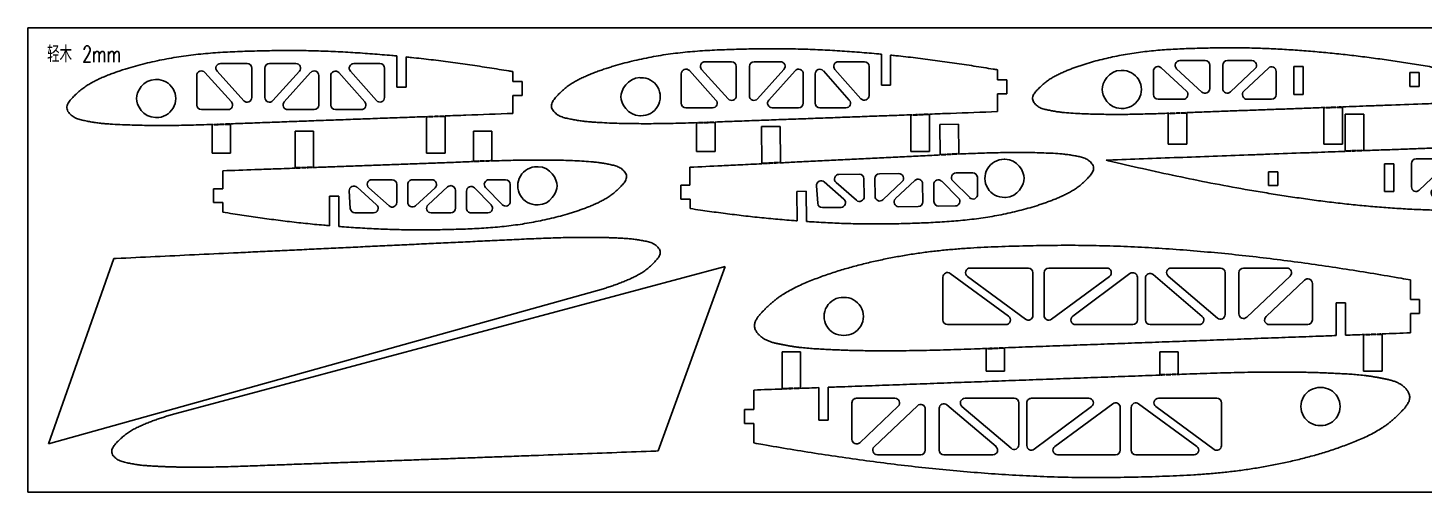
# Model space of a CAD drawing. Header units: millimetres. Extents: x -37 to 963, y -161 to -61.
# Drawn here: x -36.6 to 264.2, y -161.4 to -61.4 of the extents above; entities that cross this region are included whole.
import ezdxf

# ---------------------------------------------------------------- set-up
doc = ezdxf.new("R2010")
doc.units = ezdxf.units.MM
doc.layers.add('SLD-0', color=7, linetype='Continuous')
doc.styles.add('SLDTEXTSTYLE0', font='TXT', dxfattribs={"width": 0.7, "bigfont": 'bigfont'})

# ---------------------------------------------------------------- blocks, each defined once
blk = doc.blocks.new('main_wing_第八块翼肋')
at = {"color": 7, "linetype": 'Continuous', "lineweight": 25}
for p, q in [((33.11, 19.32), (38.84, 19.32)), ((39.84, 18.32), (39.84, 11.98)), ((42.67, 11.99), (42.67, 18.32)), ((43.67, 19.32), (49.36, 19.32)), ((61.85, 19.32), (67.45, 19.32)), ((68.45, 18.32), (68.45, 12.01)), ((71.11, 14.23), (71.11, 20.94)), ((73.11, 20.74), (73.11, 14.23)), ((27.99, 10.38), (27.99, 16.72)), ((29.73, 17.39), (35.46, 11.05)), ((38.1, 11.31), (32.37, 17.65)), ((50.1, 17.65), (44.41, 11.32)), ((46.84, 11.05), (52.53, 17.38)), ((54.28, 16.71), (54.28, 10.38)), ((56.85, 10.38), (56.85, 16.69)), ((58.6, 17.35), (64.2, 11.04)), ((66.71, 11.35), (61.1, 17.65)), ((96.11, 15.42), (96.11, 17.57)), ((98.11, 15.42), (96.11, 15.42)), ((98.11, 12.42), (98.11, 15.42)), ((73.11, 14.23), (71.11, 14.23)), ((96.11, 12.42), (98.11, 12.42)), ((96.11, 8.56), (96.11, 12.42)), ((34.72, 9.38), (28.99, 9.38)), ((53.28, 9.38), (47.59, 9.38)), ((63.45, 9.38), (57.85, 9.38)), ((31.28, 6.09), (31.28, 0)), ((31.48, 6.09), (31.28, 6.09)), ((31.48, 6.19), (31.48, 6.09)), ((31.68, 6.09), (31.68, 6.19)), ((32.68, 6.13), (31.68, 6.09)), ((32.68, 6.23), (32.68, 6.13)), ((32.88, 6.13), (32.88, 6.23)), ((33.88, 6.17), (32.88, 6.13)), ((33.88, 6.27), (33.88, 6.17)), ((34.08, 6.18), (34.08, 6.28)), ((35.08, 6.21), (34.08, 6.18)), ((35.08, 6.31), (35.08, 6.21)), ((35.28, 0), (35.28, 6.32)), ((77.49, 7.78), (77.69, 7.79)), ((77.49, 0), (77.49, 7.78)), ((77.69, 7.79), (77.69, 7.88)), ((77.89, 7.89), (77.89, 7.8)), ((77.89, 7.8), (78.89, 7.83)), ((78.89, 7.83), (78.89, 7.93)), ((79.09, 7.93), (79.09, 7.84)), ((79.09, 7.84), (80.09, 7.88)), ((80.09, 7.88), (80.09, 7.97)), ((80.29, 7.98), (80.29, 7.88)), ((80.29, 7.88), (81.29, 7.92)), ((81.29, 7.92), (81.29, 8.01)), ((81.49, 8.02), (81.49, 0)), ((31.28, 0), (35.28, 0)), ((81.49, 0), (77.49, 0))]:
    blk.add_line(p, q, dxfattribs=at)
for centre, radius, start, end in [((33.11, 18.32), 1, 90, 222.0995), ((38.84, 18.32), 1, 0, 90), ((43.67, 18.32), 1, 90, 180), ((49.36, 18.32), 1, 318.061, 90), ((61.85, 18.32), 1, 90, 221.6155), ((67.45, 18.32), 1, 0, 90), ((19.36, 11.78), 4.1, 268.1337, 91.8663), ((28.99, 16.72), 1, 42.0995, 180), ((53.28, 16.71), 1, 0, 138.061), ((57.85, 16.69), 1, 41.6155, 180), ((28.99, 10.38), 1, 180, 270), ((34.72, 10.38), 1, 270, 42.0995), ((38.84, 11.98), 1, 222.0995, 0), ((43.67, 11.99), 1, 180, 318.061), ((47.59, 10.38), 1, 138.061, 270), ((53.28, 10.38), 1, 270, 0), ((57.85, 10.38), 1, 180, 270), ((63.45, 10.38), 1, 270, 41.6155), ((67.45, 12.01), 1, 221.6155, 0)]:
    blk.add_arc(centre, radius, start, end, dxfattribs=at)
for points, knots in [([(31.48, 6.19), (30.62, 6.16), (29.05, 6.11), (26.78, 6.05), (24.66, 6), (22.55, 5.97), (20.43, 5.96), (18.31, 5.97), (16.2, 6), (14.08, 6.05), (11.97, 6.13), (10.21, 6.22), (8.8, 6.31), (7.74, 6.4), (6.69, 6.51), (5.64, 6.66), (4.6, 6.86), (3.57, 7.06), (2.53, 7.3), (1.71, 7.63), (1.12, 8.03), (0.72, 8.37), (0.37, 8.77), (0.09, 9.22), (-0.04, 9.74), (0.04, 10.28), (0.26, 10.76), (0.56, 11.2), (0.89, 11.61), (1.25, 12), (1.63, 12.37), (2, 12.75), (2.39, 13.11), (2.79, 13.46), (3.2, 13.79), (3.76, 14.21), (4.5, 14.7), (5.41, 15.23), (6.35, 15.72), (7.31, 16.17), (8.29, 16.58), (9.27, 16.97), (10.26, 17.34), (11.26, 17.69), (12.27, 18.02), (13.61, 18.44), (15.31, 18.92), (17.36, 19.44), (19.43, 19.91), (21.5, 20.32), (23.59, 20.69), (25.68, 21), (27.78, 21.26), (29.89, 21.47), (32.7, 21.69), (36.22, 21.88), (40.45, 22.02), (44.69, 22.11), (48.92, 22.13), (53.15, 22.07), (57.38, 21.92), (61.61, 21.7), (65.83, 21.4), (69, 21.13), (70.76, 20.97), (71.11, 20.94)], [0.3745824, 0.3745824, 0.3745824, 0.3745824, 0.3841115, 0.3919075, 0.3997036, 0.4074996, 0.4152957, 0.4230917, 0.4308878, 0.4386839, 0.4464799, 0.454276, 0.458174, 0.462072, 0.4659701, 0.4698681, 0.4737661, 0.4776641, 0.4815622, 0.4854602, 0.4874092, 0.4893582, 0.4913072, 0.4932563, 0.4952053, 0.4971543, 0.4991033, 0.5010523, 0.5030013, 0.5049503, 0.5068994, 0.5088484, 0.5107974, 0.5127464, 0.5146954, 0.5166444, 0.5205425, 0.5244405, 0.5283385, 0.5322365, 0.5361346, 0.5400326, 0.5439306, 0.5478287, 0.5517267, 0.5556247, 0.5634208, 0.5712168, 0.5790129, 0.5868089, 0.594605, 0.6024011, 0.6101971, 0.6179932, 0.6257892, 0.6413814, 0.6569735, 0.6725656, 0.6881577, 0.7037498, 0.7193419, 0.734934, 0.7505262, 0.7661183, 0.7700485, 0.7700485, 0.7700485, 0.7700485]), ([(73.11, 20.74), (73.49, 20.7), (75.28, 20.51), (78.47, 20.16), (82.67, 19.62), (86.86, 19.03), (91.04, 18.4), (94.13, 17.9), (95.81, 17.62), (96.11, 17.57)], [0.77745144, 0.77745144, 0.77745144, 0.77745144, 0.78171039, 0.7973025, 0.81289462, 0.82848673, 0.84407885, 0.85967096, 0.86299105, 0.86299105, 0.86299105, 0.86299105]), ([(19.09, 7.68), (16.36, 7.68), (14.99, 10.41), (14.99, 13.14), (16.36, 15.88), (19.09, 15.88)], [0, 0, 0, 0, 0.5, 0.5, 1, 1, 1, 1]), ([(77.69, 7.88), (76.23, 7.83), (73.36, 7.72), (69.08, 7.57), (64.85, 7.41), (60.62, 7.26), (56.39, 7.1), (52.16, 6.95), (47.93, 6.79), (43.7, 6.64), (40.18, 6.51), (37.37, 6.4), (35.97, 6.35), (35.28, 6.32)], [0.2042523, 0.2042523, 0.2042523, 0.2042523, 0.2203942, 0.2359864, 0.2515785, 0.2671706, 0.2827627, 0.2983548, 0.3139469, 0.329539, 0.3451312, 0.3529272, 0.3605847, 0.3605847, 0.3605847, 0.3605847]), ([(96.11, 8.56), (92.74, 8.44), (87.87, 8.26), (82.99, 8.08), (81.49, 8.02)], [0.1363515, 0.1363515, 0.1363515, 0.1363515, 0.1736179, 0.19025453, 0.19025453, 0.19025453, 0.19025453])]:
    blk.add_open_spline(points, degree=3, knots=knots, dxfattribs=at)
for points in [[(19.09, 15.88), (19.14, 15.88), (19.18, 15.88), (19.23, 15.87)], [(19.23, 7.68), (19.18, 7.68), (19.14, 7.68), (19.09, 7.68)], [(32.68, 6.23), (32.35, 6.22), (32.01, 6.2), (31.68, 6.19)], [(33.88, 6.27), (33.55, 6.26), (33.21, 6.25), (32.88, 6.23)], [(35.08, 6.31), (34.75, 6.3), (34.41, 6.29), (34.08, 6.28)], [(78.89, 7.93), (78.56, 7.91), (78.22, 7.9), (77.89, 7.89)], [(80.09, 7.97), (79.76, 7.96), (79.42, 7.95), (79.09, 7.93)], [(81.29, 8.01), (80.95, 8), (80.62, 7.99), (80.29, 7.98)]]:
    blk.add_open_spline(points, degree=3, dxfattribs=at)
blk = doc.blocks.new('main_wing_第九块翼肋')
at = {"color": 7, "linetype": 'Continuous', "lineweight": 25}
for p, q in [((62.02, 14.05), (62.02, 20.55)), ((64.02, 20.39), (64.02, 14.05)), ((25.07, 11.48), (25.07, 15.16)), ((26.78, 15.85), (30.38, 12.18)), ((32.77, 12.23), (29.18, 15.91)), ((29.89, 17.61), (33.49, 17.61)), ((34.49, 16.61), (34.49, 12.93)), ((36.89, 12.75), (36.89, 16.61)), ((37.89, 17.61), (42.1, 17.61)), ((42.77, 15.87), (38.56, 12.01)), ((41.28, 12.22), (45.5, 16.07)), ((47.17, 15.34), (47.17, 11.48)), ((49.51, 11.48), (49.51, 15.37)), ((51.18, 16.12), (55.54, 12.22)), ((58.09, 12.09), (53.87, 15.86)), ((54.53, 17.61), (58.55, 17.61)), ((59.55, 16.66), (59.76, 12.89)), ((87.02, 17.46), (87.02, 15.42)), ((89.02, 15.42), (87.02, 15.42)), ((89.02, 12.42), (89.02, 15.42)), ((64.02, 14.05), (62.02, 14.05)), ((87.02, 12.42), (89.02, 12.42)), ((87.02, 12.42), (87.02, 8.56)), ((29.66, 10.48), (26.07, 10.48)), ((46.17, 10.48), (41.96, 10.48)), ((54.88, 10.48), (50.51, 10.48)), ((29.22, 6.34), (29.01, 6.33)), ((29.01, 6.33), (29.01, 0)), ((29.22, 6.44), (29.22, 6.34)), ((29.42, 6.34), (29.42, 6.44)), ((30.42, 6.38), (29.42, 6.34)), ((30.42, 6.48), (30.42, 6.38)), ((30.62, 6.38), (30.62, 6.48)), ((31.61, 6.42), (30.62, 6.38)), ((31.61, 6.52), (31.61, 6.42)), ((31.81, 6.43), (31.81, 6.53)), ((32.81, 6.46), (31.81, 6.43)), ((32.81, 6.56), (32.81, 6.46)), ((33.01, 0), (33.01, 6.57)), ((67.45, 7.73), (67.65, 7.74)), ((67.45, 0), (67.45, 7.73)), ((67.65, 7.74), (67.65, 7.85)), ((67.85, 7.86), (67.85, 7.75)), ((67.85, 7.75), (68.85, 7.79)), ((68.85, 7.79), (68.85, 7.89)), ((69.05, 7.9), (69.05, 7.79)), ((69.05, 7.79), (70.05, 7.83)), ((70.05, 7.83), (70.05, 7.94)), ((70.25, 7.94), (70.25, 7.84)), ((70.25, 7.84), (71.25, 7.87)), ((71.25, 7.87), (71.25, 7.98)), ((71.45, 7.99), (71.45, 0)), ((29.01, 0), (33.01, 0)), ((71.45, 0), (67.45, 0))]:
    blk.add_line(p, q, dxfattribs=at)
for centre, radius, start, end in [((19.35, 11.78), 4.1, 268.1337, 91.8663), ((26.07, 15.16), 1, 44.3753, 180), ((29.89, 16.61), 1, 90, 224.3753), ((33.49, 16.61), 1, 360, 90), ((37.89, 16.61), 1, 90, 180), ((42.1, 16.61), 1, 312.4704, 90), ((46.17, 15.34), 1, 360, 132.4704), ((50.51, 15.37), 1, 48.2405, 180), ((54.53, 16.61), 1, 90, 228.2405), ((58.55, 16.61), 1, 3.2405, 90), ((29.66, 11.48), 1, 270, 44.3753), ((33.49, 12.93), 1, 224.3753, 0), ((37.89, 12.75), 1, 180, 312.4704), ((41.96, 11.48), 1, 132.4704, 270), ((54.88, 11.48), 1, 270, 48.2405), ((58.76, 12.83), 1, 228.2405, 3.2405), ((26.07, 11.48), 1, 180, 270), ((46.17, 11.48), 1, 270, 0), ((50.51, 11.48), 1, 180, 270)]:
    blk.add_arc(centre, radius, start, end, dxfattribs=at)
for points, knots in [([(29.22, 6.44), (28.45, 6.41), (27.03, 6.37), (24.94, 6.31), (22.97, 6.27), (21, 6.24), (19.03, 6.23), (17.06, 6.24), (15.08, 6.26), (13.11, 6.31), (11.14, 6.39), (9.17, 6.49), (7.53, 6.6), (6.23, 6.74), (5.25, 6.88), (4.28, 7.06), (3.31, 7.25), (2.35, 7.48), (1.59, 7.79), (1.04, 8.15), (0.66, 8.47), (0.33, 8.85), (0.08, 9.27), (-0.04, 9.76), (0.03, 10.25), (0.24, 10.7), (0.51, 11.12), (0.82, 11.5), (1.16, 11.86), (1.51, 12.21), (1.86, 12.55), (2.22, 12.89), (2.59, 13.21), (2.97, 13.52), (3.5, 13.92), (4.18, 14.37), (5.04, 14.87), (5.91, 15.32), (6.81, 15.74), (7.71, 16.13), (8.63, 16.49), (9.55, 16.83), (10.49, 17.16), (11.42, 17.47), (12.68, 17.86), (14.26, 18.31), (16.17, 18.79), (18.09, 19.22), (20.03, 19.61), (21.97, 19.95), (23.92, 20.24), (26.53, 20.56), (29.8, 20.85), (33.74, 21.07), (37.69, 21.2), (41.63, 21.28), (45.57, 21.3), (49.52, 21.24), (53.46, 21.1), (57.4, 20.89), (60.25, 20.69), (61.79, 20.57), (62.02, 20.55)], [0.3750134, 0.3750134, 0.3750134, 0.3750134, 0.3841115, 0.3919075, 0.3997036, 0.4074996, 0.4152957, 0.4230917, 0.4308878, 0.4386839, 0.4464799, 0.454276, 0.462072, 0.4659701, 0.4698681, 0.4737661, 0.4776641, 0.4815622, 0.4854602, 0.4874092, 0.4893582, 0.4913072, 0.4932563, 0.4952053, 0.4971543, 0.4991033, 0.5010523, 0.5030013, 0.5049503, 0.5068994, 0.5088484, 0.5107974, 0.5127464, 0.5146954, 0.5166444, 0.5205425, 0.5244405, 0.5283385, 0.5322365, 0.5361346, 0.5400326, 0.5439306, 0.5478287, 0.5517267, 0.5556247, 0.5634208, 0.5712168, 0.5790129, 0.5868089, 0.594605, 0.6024011, 0.6101971, 0.6257892, 0.6413814, 0.6569735, 0.6725656, 0.6881577, 0.7037498, 0.7193419, 0.734934, 0.7505262, 0.7532654, 0.7532654, 0.7532654, 0.7532654]), ([(64.02, 20.39), (64.44, 20.35), (66.16, 20.2), (69.19, 19.9), (73.11, 19.46), (77.02, 18.96), (80.93, 18.41), (84.26, 17.91), (86.29, 17.58), (87.02, 17.46)], [0.76119932, 0.76119932, 0.76119932, 0.76119932, 0.76611827, 0.78171039, 0.7973025, 0.81289462, 0.82848673, 0.84407885, 0.85287822, 0.85287822, 0.85287822, 0.85287822]), ([(19.08, 7.68), (16.35, 7.68), (14.98, 10.41), (14.98, 13.14), (16.35, 15.88), (19.08, 15.88)], [0, 0, 0, 0, 0.5, 0.5, 1, 1, 1, 1]), ([(67.65, 7.85), (66.56, 7.81), (64.14, 7.72), (60.42, 7.58), (56.48, 7.44), (52.54, 7.29), (48.59, 7.15), (44.65, 7.01), (40.71, 6.86), (37.43, 6.74), (34.86, 6.64), (33.61, 6.59), (33.01, 6.57)], [0.2229571, 0.2229571, 0.2229571, 0.2229571, 0.2359864, 0.2515785, 0.2671706, 0.2827627, 0.2983548, 0.3139469, 0.329539, 0.3451312, 0.3529272, 0.3599909, 0.3599909, 0.3599909, 0.3599909]), ([(87.02, 8.56), (84.72, 8.47), (81.11, 8.34), (75.92, 8.15), (73.03, 8.05), (71.45, 7.99)], [0.14633587, 0.14633587, 0.14633587, 0.14633587, 0.1736179, 0.18921001, 0.20793462, 0.20793462, 0.20793462, 0.20793462])]:
    blk.add_open_spline(points, degree=3, knots=knots, dxfattribs=at)
for points in [[(19.08, 15.88), (19.13, 15.88), (19.17, 15.88), (19.22, 15.87)], [(19.22, 7.68), (19.17, 7.68), (19.13, 7.68), (19.08, 7.68)], [(30.42, 6.48), (30.08, 6.47), (29.75, 6.45), (29.42, 6.44)], [(31.61, 6.52), (31.28, 6.51), (30.95, 6.5), (30.62, 6.48)], [(32.81, 6.56), (32.48, 6.55), (32.15, 6.54), (31.81, 6.53)], [(68.85, 7.89), (68.52, 7.88), (68.19, 7.87), (67.85, 7.86)], [(70.05, 7.94), (69.72, 7.92), (69.39, 7.91), (69.05, 7.9)], [(71.25, 7.98), (70.92, 7.97), (70.58, 7.96), (70.25, 7.94)]]:
    blk.add_open_spline(points, degree=3, dxfattribs=at)
blk = doc.blocks.new('main_wing_第十块翼肋')
at = {"color": 7, "linetype": 'Continuous', "lineweight": 25}
for p, q in [((26.01, 10.67), (26.01, 15.71)), ((33.15, 11.4), (27.68, 16.44)), ((31.02, 16.25), (36.48, 11.22)), ((37.16, 17.99), (31.7, 17.99)), ((38.16, 11.95), (38.16, 16.99)), ((40.97, 16.99), (40.97, 11.99)), ((47.26, 17.99), (41.97, 17.99)), ((42.66, 11.26), (47.95, 16.26)), ((50.79, 16.4), (45.5, 11.4)), ((52.48, 15.67), (52.48, 10.67)), ((56.26, 10.71), (56.26, 16.71)), ((58.26, 16.71), (56.26, 16.71)), ((58.26, 10.71), (58.26, 16.71)), ((81.26, 15.42), (81.26, 12.42)), ((83.26, 15.42), (81.26, 15.42)), ((83.26, 12.42), (83.26, 15.42)), ((81.26, 12.42), (83.26, 12.42)), ((27.01, 9.67), (32.47, 9.67)), ((46.19, 9.67), (51.48, 9.67)), ((58.26, 10.71), (56.26, 10.71)), ((117.74, 10.04), (118.26, 9.92)), ((118.26, 9.92), (117.74, 9.9)), ((29.42, 6.55), (29.22, 6.54)), ((29.22, 6.54), (29.22, 0)), ((29.42, 6.65), (29.42, 6.55)), ((29.62, 6.56), (29.62, 6.66)), ((30.62, 6.59), (29.62, 6.56)), ((30.62, 6.69), (30.62, 6.59)), ((30.82, 6.6), (30.82, 6.7)), ((31.82, 6.64), (30.82, 6.6)), ((31.82, 6.74), (31.82, 6.64)), ((32.02, 6.65), (32.02, 6.75)), ((33.02, 6.68), (32.02, 6.65)), ((33.02, 6.78), (33.02, 6.68)), ((33.22, 0), (33.22, 6.79)), ((62.75, 7.78), (62.95, 7.79)), ((62.75, 0), (62.75, 7.78)), ((62.95, 7.79), (62.95, 7.89)), ((63.15, 7.89), (63.15, 7.8)), ((63.15, 7.8), (64.15, 7.83)), ((64.15, 7.83), (64.15, 7.93)), ((64.35, 7.94), (64.35, 7.84)), ((64.35, 7.84), (65.35, 7.88)), ((65.35, 7.88), (65.35, 7.98)), ((65.55, 7.98), (65.55, 7.88)), ((65.55, 7.88), (66.55, 7.92)), ((66.55, 7.92), (66.55, 8.02)), ((66.75, 8.03), (66.75, 0)), ((29.22, 0), (33.22, 0)), ((66.75, 0), (62.75, 0))]:
    blk.add_line(p, q, dxfattribs=at)
for centre, radius, start, end in [((19.33, 11.78), 4.1, 268.1337, 91.8663), ((27.01, 15.71), 1, 47.3191, 180), ((31.7, 16.99), 1, 90, 227.3191), ((37.16, 16.99), 1, 0, 90), ((41.97, 16.99), 1, 90, 180), ((47.26, 16.99), 1, 313.3737, 90), ((51.48, 15.67), 1, 0, 133.3737), ((27.01, 10.67), 1, 180, 270), ((32.47, 10.67), 1, 270, 47.3191), ((37.16, 11.95), 1, 227.3191, 0), ((41.97, 11.99), 1, 180, 313.3737), ((46.19, 10.67), 1, 133.3737, 270), ((51.48, 10.67), 1, 270, 0)]:
    blk.add_arc(centre, radius, start, end, dxfattribs=at)
for points, knots in [([(29.42, 6.65), (28.79, 6.63), (27.53, 6.59), (25.65, 6.53), (23.77, 6.48), (21.89, 6.44), (20.01, 6.41), (18.13, 6.4), (16.25, 6.41), (14.37, 6.43), (12.49, 6.48), (10.61, 6.56), (8.73, 6.65), (7.16, 6.75), (5.92, 6.89), (4.99, 7.02), (4.06, 7.2), (3.14, 7.38), (2.22, 7.59), (1.49, 7.89), (0.97, 8.24), (0.61, 8.54), (0.3, 8.9), (0.05, 9.3), (-0.06, 9.76), (0.01, 10.24), (0.2, 10.67), (0.47, 11.06), (0.76, 11.42), (1.08, 11.77), (1.42, 12.1), (1.75, 12.43), (2.09, 12.75), (2.45, 13.06), (2.81, 13.36), (3.32, 13.73), (3.97, 14.17), (4.78, 14.64), (5.62, 15.07), (6.47, 15.47), (7.34, 15.84), (8.21, 16.18), (9.09, 16.51), (9.98, 16.82), (10.87, 17.12), (12.07, 17.49), (13.58, 17.92), (15.4, 18.38), (17.24, 18.79), (19.08, 19.16), (20.93, 19.49), (22.79, 19.76), (25.28, 20.07), (28.4, 20.35), (32.16, 20.55), (35.92, 20.67), (39.68, 20.75), (43.44, 20.77), (47.2, 20.72), (50.96, 20.59), (54.72, 20.39), (58.47, 20.12), (62.22, 19.81), (65.96, 19.44), (69.7, 19.02), (73.43, 18.54), (77.16, 18.02), (80.88, 17.45), (84.59, 16.85), (89.53, 16.01), (95.7, 14.87), (103.07, 13.37), (110.42, 11.77), (115.3, 10.62), (117.74, 10.04)], [0.3684742, 0.3684742, 0.3684742, 0.3684742, 0.3763154, 0.3841115, 0.3919075, 0.3997036, 0.4074996, 0.4152957, 0.4230917, 0.4308878, 0.4386839, 0.4464799, 0.454276, 0.462072, 0.4659701, 0.4698681, 0.4737661, 0.4776641, 0.4815622, 0.4854602, 0.4874092, 0.4893582, 0.4913072, 0.4932563, 0.4952053, 0.4971543, 0.4991033, 0.5010523, 0.5030013, 0.5049503, 0.5068994, 0.5088484, 0.5107974, 0.5127464, 0.5146954, 0.5166444, 0.5205425, 0.5244405, 0.5283385, 0.5322365, 0.5361346, 0.5400326, 0.5439306, 0.5478287, 0.5517267, 0.5556247, 0.5634208, 0.5712168, 0.5790129, 0.5868089, 0.594605, 0.6024011, 0.6101971, 0.6257892, 0.6413814, 0.6569735, 0.6725656, 0.6881577, 0.7037498, 0.7193419, 0.734934, 0.7505262, 0.7661183, 0.7817104, 0.7973025, 0.8128946, 0.8284867, 0.8440788, 0.859671, 0.8752631, 0.9064473, 0.9376315, 0.9688158, 1, 1, 1, 1]), ([(19.06, 7.68), (16.33, 7.68), (14.96, 10.41), (14.96, 13.14), (16.33, 15.88), (19.06, 15.88)], [0, 0, 0, 0, 0.5, 0.5, 1, 1, 1, 1]), ([(117.74, 9.9), (115.24, 9.81), (110.23, 9.62), (100.2, 9.26), (91.43, 8.93), (82.66, 8.61), (77.65, 8.43), (71.93, 8.22), (68.71, 8.1), (66.75, 8.03)], [0.0021046, 0.0021046, 0.0021046, 0.0021046, 0.0332889, 0.0644731, 0.1268416, 0.1424337, 0.1736179, 0.18921, 0.2136349, 0.2136349, 0.2136349, 0.2136349]), ([(62.95, 7.89), (62.42, 7.87), (60.64, 7.8), (57.6, 7.69), (53.84, 7.55), (50.08, 7.41), (46.32, 7.28), (42.57, 7.14), (38.81, 7), (35.69, 6.89), (33.83, 6.82), (33.22, 6.79)], [0.2293866, 0.2293866, 0.2293866, 0.2293866, 0.2359864, 0.2515785, 0.2671706, 0.2827627, 0.2983548, 0.3139469, 0.329539, 0.3451312, 0.3527226, 0.3527226, 0.3527226, 0.3527226])]:
    blk.add_open_spline(points, degree=3, knots=knots, dxfattribs=at)
for points in [[(19.06, 15.88), (19.11, 15.88), (19.15, 15.88), (19.2, 15.87)], [(19.2, 7.68), (19.15, 7.68), (19.11, 7.68), (19.06, 7.68)], [(30.62, 6.69), (30.29, 6.68), (29.95, 6.67), (29.62, 6.66)], [(31.82, 6.74), (31.49, 6.73), (31.15, 6.71), (30.82, 6.7)], [(33.02, 6.78), (32.68, 6.77), (32.35, 6.76), (32.02, 6.75)], [(64.15, 7.93), (63.82, 7.92), (63.48, 7.91), (63.15, 7.89)], [(65.35, 7.98), (65.02, 7.96), (64.68, 7.95), (64.35, 7.94)], [(66.55, 8.02), (66.22, 8.01), (65.88, 7.99), (65.55, 7.98)]]:
    blk.add_open_spline(points, degree=3, dxfattribs=at)
blk = doc.blocks.new('main_wing_平面版小翼_可以是木板')
at = {"color": 7, "linetype": 'Continuous', "lineweight": 25}
for p, q in [((132.15, 43.25), (13.51, 11.46)), ((117.68, 3.49), (132.15, 43.25)), ((117.17, 3.47), (117.68, 3.49))]:
    blk.add_line(p, q, dxfattribs=at)
blk.add_open_spline([(13.51, 11.46), (13.17, 11.37), (12.5, 11.19), (11.49, 10.89), (10.48, 10.57), (9.48, 10.23), (8.49, 9.87), (7.51, 9.49), (6.54, 9.09), (5.58, 8.65), (4.64, 8.16), (3.89, 7.72), (3.3, 7.33), (2.87, 7.02), (2.46, 6.69), (2.06, 6.35), (1.68, 5.99), (1.3, 5.62), (0.93, 5.24), (0.58, 4.85), (0.26, 4.43), (0.01, 3.97), (-0.13, 3.45), (-0.03, 2.92), (0.24, 2.46), (0.6, 2.07), (1.01, 1.74), (1.46, 1.47), (1.95, 1.26), (2.62, 1.06), (3.48, 0.88), (4.52, 0.68), (5.56, 0.51), (6.6, 0.39), (7.65, 0.3), (8.71, 0.24), (9.76, 0.18), (10.81, 0.13), (11.86, 0.09), (12.92, 0.06), (14.32, 0.02), (16.08, 0), (18.18, -0.01), (20.29, 0.01), (22.4, 0.04), (24.51, 0.09), (26.61, 0.15), (28.72, 0.22), (30.82, 0.3), (32.93, 0.38), (35.04, 0.46), (37.14, 0.54), (39.25, 0.61), (42.06, 0.72), (45.57, 0.84), (49.78, 1), (53.99, 1.15), (58.2, 1.31), (62.41, 1.46), (66.63, 1.62), (70.84, 1.77), (75.05, 1.93), (79.26, 2.08), (83.47, 2.24), (87.68, 2.39), (93.3, 2.6), (100.32, 2.85), (108.74, 3.16), (114.36, 3.37), (117.17, 3.47)], degree=3, knots=[0.475675, 0.475675, 0.475675, 0.475675, 0.4797559, 0.4838367, 0.4879175, 0.4919984, 0.4960792, 0.50016, 0.5042409, 0.5083217, 0.5124025, 0.5164834, 0.5185238, 0.5205642, 0.5226046, 0.524645, 0.5266854, 0.5287258, 0.5307663, 0.5328067, 0.5348471, 0.5368875, 0.5389279, 0.5409683, 0.5430088, 0.5450492, 0.5470896, 0.54913, 0.5511704, 0.5532108, 0.5572917, 0.5613725, 0.5654533, 0.5695342, 0.573615, 0.5776958, 0.5817767, 0.5858575, 0.5899383, 0.5940191, 0.5981, 0.6062616, 0.6144233, 0.622585, 0.6307466, 0.6389083, 0.6470699, 0.6552316, 0.6633933, 0.6715549, 0.6797166, 0.6878783, 0.6960399, 0.7042016, 0.7205249, 0.7368482, 0.7531716, 0.7694949, 0.7858182, 0.8021415, 0.8184649, 0.8347882, 0.8511115, 0.8674348, 0.8837581, 0.9000815, 0.9327281, 0.9653748, 0.9980214, 0.9980214, 0.9980214, 0.9980214], dxfattribs=at)
blk = doc.blocks.new('main_wing_第一块翼肋')
at = {"color": 7, "linetype": 'Continuous', "lineweight": 25}
for p, q in [((59.01, 22.19), (46.46, 22.19)), ((60.01, 11.98), (60.01, 21.19)), ((62.4, 11.98), (62.4, 21.19)), ((63.4, 22.19), (75.88, 22.19)), ((100.4, 22.19), (89.81, 22.19)), ((101.4, 12.17), (101.4, 21.19)), ((104.39, 21.19), (104.39, 12.33)), ((114.73, 22.19), (105.39, 22.19)), ((40.59, 11), (40.59, 20.22)), ((42.18, 21.02), (54.73, 11.81)), ((45.87, 20.39), (58.42, 11.17)), ((76.47, 20.39), (64, 11.18)), ((68.58, 11.8), (80.91, 21)), ((82.51, 20.2), (82.51, 11)), ((84.25, 20.03), (84.25, 11)), ((96.49, 11.76), (85.9, 20.79)), ((89.16, 20.43), (99.75, 11.4)), ((106.08, 11.6), (115.42, 20.47)), ((118.52, 19.58), (110.24, 11.73)), ((120.21, 11), (120.21, 18.86)), ((141.33, 19.63), (141.33, 15.42)), ((143.33, 15.42), (141.33, 15.42)), ((143.33, 12.42), (143.33, 15.42)), ((125.33, 14.71), (127.33, 14.71)), ((125.33, 7.64), (125.33, 14.71)), ((127.33, 7.71), (127.33, 14.71)), ((141.33, 12.42), (143.33, 12.42)), ((141.33, 12.42), (141.33, 8.23)), ((54.13, 10), (41.59, 10)), ((69.18, 10), (81.51, 10)), ((85.25, 10), (95.84, 10)), ((110.93, 10), (119.21, 10)), ((131.48, 7.77), (131.27, 7.76)), ((131.27, 7.76), (131.27, 0)), ((131.48, 7.87), (131.48, 7.77)), ((131.68, 7.77), (131.68, 7.87)), ((132.68, 7.81), (131.68, 7.77)), ((132.68, 7.91), (132.68, 7.81)), ((132.88, 7.82), (132.88, 7.92)), ((133.88, 7.86), (132.88, 7.82)), ((133.88, 7.96), (133.88, 7.86)), ((134.08, 7.86), (134.08, 7.96)), ((135.07, 7.9), (134.08, 7.86)), ((135.07, 8), (135.07, 7.9)), ((135.27, 0), (135.27, 8.01)), ((50.1, 4.77), (49.89, 4.76)), ((49.89, 0), (49.89, 4.76)), ((50.1, 4.87), (50.1, 4.77)), ((50.3, 4.78), (50.3, 4.88)), ((51.29, 4.82), (50.3, 4.78)), ((51.29, 4.82), (51.29, 4.92)), ((51.49, 4.82), (51.49, 4.92)), ((52.49, 4.86), (51.49, 4.82)), ((52.49, 4.86), (52.49, 4.96)), ((52.69, 4.87), (52.69, 4.97)), ((53.69, 4.91), (52.69, 4.87)), ((53.69, 4.91), (53.69, 5.01)), ((53.89, 0), (53.89, 5.01)), ((49.89, 0), (53.89, 0)), ((131.27, 0), (135.27, 0))]:
    blk.add_line(p, q, dxfattribs=at)
for centre, radius, start, end in [((41.59, 20.22), 1, 53.7016, 180), ((46.46, 21.19), 1, 90, 233.7016), ((59.01, 21.19), 1, 0, 90), ((63.4, 21.19), 1, 90, 180), ((75.88, 21.19), 1, 306.4398, 90), ((81.51, 20.2), 1, 0, 126.7254), ((89.81, 21.19), 1, 90, 229.5731), ((100.4, 21.19), 1, 0, 90), ((105.39, 21.19), 1, 90, 180), ((114.73, 21.19), 1, 313.503, 90), ((85.25, 20.03), 1, 49.5731, 180), ((119.21, 18.86), 1, 360, 133.503), ((19.1, 11.78), 4.1, 88.1337, 271.8663), ((19.36, 11.78), 4.1, 268.1337, 91.8663), ((100.4, 12.17), 1, 229.5731, 0), ((105.39, 12.33), 1, 180, 313.503), ((41.59, 11), 1, 180, 270), ((54.13, 11), 1, 270, 53.7016), ((59.01, 11.98), 1, 233.7016, 0), ((63.4, 11.98), 1, 180, 306.4398), ((69.18, 11), 1, 126.7254, 270), ((81.51, 11), 1, 270, 0), ((85.25, 11), 1, 180, 270), ((95.84, 11), 1, 270, 49.5731), ((110.93, 11), 1, 133.503, 270), ((119.21, 11), 1, 270, 0)]:
    blk.add_arc(centre, radius, start, end, dxfattribs=at)
for points, knots in [([(141.33, 19.63), (140.68, 19.75), (138.05, 20.21), (133.44, 21), (127.5, 21.95), (121.54, 22.85), (115.58, 23.67), (109.61, 24.42), (103.62, 25.09), (97.63, 25.66), (91.63, 26.16), (85.62, 26.56), (79.61, 26.86), (73.59, 27.05), (68.57, 27.1), (64.56, 27.08), (61.55, 27.04), (58.54, 26.98), (55.53, 26.9), (52.52, 26.8), (49.51, 26.67), (46.51, 26.51), (43.51, 26.29), (40.51, 26.02), (37.52, 25.69), (34.53, 25.28), (31.56, 24.79), (28.6, 24.23), (25.66, 23.61), (23.22, 23.02), (21.28, 22.51), (19.83, 22.1), (18.39, 21.67), (16.95, 21.22), (15.53, 20.74), (14.11, 20.23), (12.7, 19.71), (11.3, 19.14), (9.92, 18.54), (8.56, 17.89), (7.24, 17.18), (6.16, 16.53), (5.33, 15.97), (4.72, 15.53), (4.13, 15.07), (3.56, 14.58), (3, 14.07), (2.46, 13.54), (1.93, 13.01), (1.41, 12.47), (1, 11.99), (0.7, 11.59), (0.49, 11.28), (0.31, 10.95), (0.15, 10.6), (0.04, 10.24), (0.01, 10), (0, 9.87)], [0.2430262, 0.2430262, 0.2430262, 0.2430262, 0.2532647, 0.2843787, 0.3154927, 0.3466066, 0.3777206, 0.4088346, 0.4399486, 0.4710625, 0.5021765, 0.5332905, 0.5644044, 0.5955184, 0.6266324, 0.6421894, 0.6577463, 0.6733033, 0.6888603, 0.7044173, 0.7199743, 0.7355313, 0.7510882, 0.7666452, 0.7822022, 0.7977592, 0.8133162, 0.8288732, 0.8444302, 0.8599871, 0.8677656, 0.8755441, 0.8833226, 0.8911011, 0.8988796, 0.9066581, 0.9144366, 0.9222151, 0.9299936, 0.9377721, 0.9455506, 0.953329, 0.9572183, 0.9611075, 0.9649968, 0.968886, 0.9727753, 0.9766645, 0.9805538, 0.984443, 0.9883323, 0.9902769, 0.9922215, 0.9941661, 0.9961108, 0.9980554, 1, 1, 1, 1]), ([(0, 9.87), (-0.01, 9.62), (0.06, 9.13), (0.4, 8.47), (0.86, 7.89), (1.41, 7.39), (2, 6.96), (2.65, 6.61), (3.34, 6.34), (4.04, 6.12), (4.76, 5.95), (5.48, 5.81), (6.21, 5.66), (6.93, 5.52), (7.65, 5.39), (8.38, 5.27), (9.11, 5.17), (10.08, 5.05), (11.31, 4.93), (12.78, 4.81), (14.25, 4.73), (15.72, 4.65), (17.19, 4.58), (18.66, 4.52), (20.13, 4.47), (21.61, 4.43), (23.08, 4.4), (25.04, 4.37), (27.5, 4.35), (30.45, 4.36), (33.39, 4.39), (36.34, 4.44), (39.28, 4.51), (42.23, 4.6), (45.17, 4.69), (47.8, 4.79), (49.44, 4.85), (50.1, 4.87)], [0, 0, 0, 0, 0.0038897, 0.0077793, 0.011669, 0.0155587, 0.0194483, 0.023338, 0.0272277, 0.0311173, 0.035007, 0.0388966, 0.0427863, 0.046676, 0.0505656, 0.0544553, 0.058345, 0.0622346, 0.070014, 0.0777933, 0.0855726, 0.093352, 0.1011313, 0.1089106, 0.1166899, 0.1244693, 0.1322486, 0.1400279, 0.1555866, 0.1711452, 0.1867039, 0.2022626, 0.2178212, 0.2333799, 0.2489385, 0.2644972, 0.274944, 0.274944, 0.274944, 0.274944]), ([(53.89, 5.01), (53.93, 5.02), (54.95, 5.06), (56.95, 5.13), (59.9, 5.24), (62.84, 5.35), (66.77, 5.49), (70.69, 5.64), (75.6, 5.81), (80.51, 5.99), (86.4, 6.21), (92.29, 6.43), (98.17, 6.64), (104.06, 6.86), (109.95, 7.08), (115.84, 7.29), (120.97, 7.48), (124.13, 7.6), (125.33, 7.64)], [0.2950112, 0.2950112, 0.2950112, 0.2950112, 0.2956145, 0.3111732, 0.3267318, 0.3422905, 0.3578491, 0.3889665, 0.4045251, 0.4356424, 0.4667598, 0.4978771, 0.5289944, 0.5601117, 0.591229, 0.6223463, 0.6534637, 0.6724631, 0.6724631, 0.6724631, 0.6724631])]:
    blk.add_open_spline(points, degree=3, knots=knots, dxfattribs=at)
for points in [[(127.33, 7.71), (128.71, 7.77), (130.09, 7.82), (131.48, 7.87)], [(131.68, 7.87), (132.01, 7.89), (132.34, 7.9), (132.68, 7.91)], [(132.88, 7.92), (133.21, 7.93), (133.54, 7.94), (133.88, 7.96)], [(134.08, 7.96), (134.41, 7.97), (134.74, 7.99), (135.07, 8)], [(135.27, 8.01), (137.29, 8.08), (139.31, 8.15), (141.33, 8.23)], [(50.3, 4.88), (50.63, 4.89), (50.96, 4.9), (51.29, 4.92)], [(51.49, 4.92), (51.83, 4.94), (52.16, 4.95), (52.49, 4.96)], [(52.69, 4.97), (53.03, 4.98), (53.36, 4.99), (53.69, 5.01)]]:
    blk.add_open_spline(points, degree=3, dxfattribs=at)

msp = doc.modelspace()

# ---------------------------------------------------------------- linework, layer by layer
at = {"layer": 'SLD-0'}
for p, q in [((-36.64, -161.37), (-36.64, -61.37)), ((-36.64, -61.37), (963.36, -61.37)), ((-36.64, -161.37), (963.36, -161.37))]:
    msp.add_line(p, q, dxfattribs=at)

# ---------------------------------------------------------------- block references
at = {"color": 7, "linetype": 'Continuous'}
for name, p in [('main_wing_第八块翼肋', (76.17, -87.97)), ('main_wing_第十块翼肋', (179.88, -86.41)), ('main_wing_第八块翼肋', (-28.24, -88.36)), ('main_wing_第一块翼肋', (119.94, -135.3)), ('main_wing_平面版小翼_可以是木板', (-18.5, -156.01))]:
    msp.add_blockref(name, p, dxfattribs=at)
for name, p, rotation in [('main_wing_第十块翼肋', (313.99, -79.92), 180.0129360269825), ('main_wing_第九块翼肋', (92.37, -83.6), 180), ('main_wing_第九块翼肋', (192.89, -81.76), 180.7101872033539), ('main_wing_平面版小翼_可以是木板', (99.51, -106.32), 180.6129256369681), ('main_wing_第一块翼肋', (261.14, -131.16), 180)]:
    msp.add_blockref(name, p, dxfattribs=dict(at, rotation=rotation))

# ---------------------------------------------------------------- texts
at = {"layer": 'SLD-0', "insert": (-32.51, -65.26), "char_height": 3.5, "attachment_point": 1, "style": 'SLDTEXTSTYLE0'}
msp.add_mtext('轻木 2mm', dxfattribs=at)

doc.saveas('drawing.dxf')
